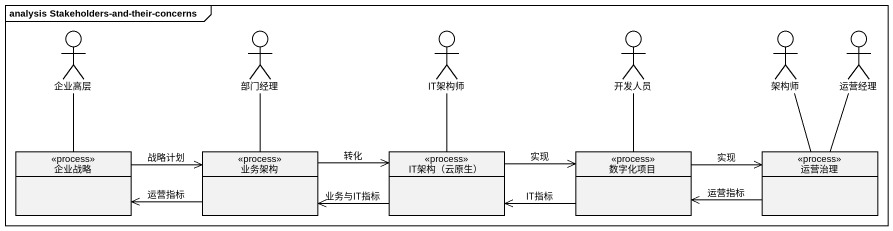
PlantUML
@startuml
mainframe analysis Stakeholders-and-their-concerns
allowmixing
hide circle
hide empty members
actor 企业高层
actor 部门经理
actor IT架构师
actor 开发人员
actor 架构师
actor 运营经理
class 企业战略 <<process>>
class 业务架构 <<process>>
class "IT架构（云原生）" as IT架构_云原生 <<process>>
class 数字化项目 <<process>>
class 运营治理 <<process>>
企业高层 -- 企业战略
部门经理 -- 业务架构
IT架构师 -- IT架构_云原生
开发人员 -- 数字化项目
架构师 -- 运营治理
运营经理 -- 运营治理
企业战略 -right-> 业务架构 : 战略计划
业务架构 -left-> 企业战略 : 运营指标
业务架构 -right-> IT架构_云原生 : 转化
IT架构_云原生 -left-> 业务架构 : 业务与IT指标
IT架构_云原生 -right-> 数字化项目 : 实现
数字化项目 -left-> IT架构_云原生 : IT指标
数字化项目 -right-> 运营治理 : 实现
运营治理 -left-> 数字化项目 : 运营指标
@enduml
